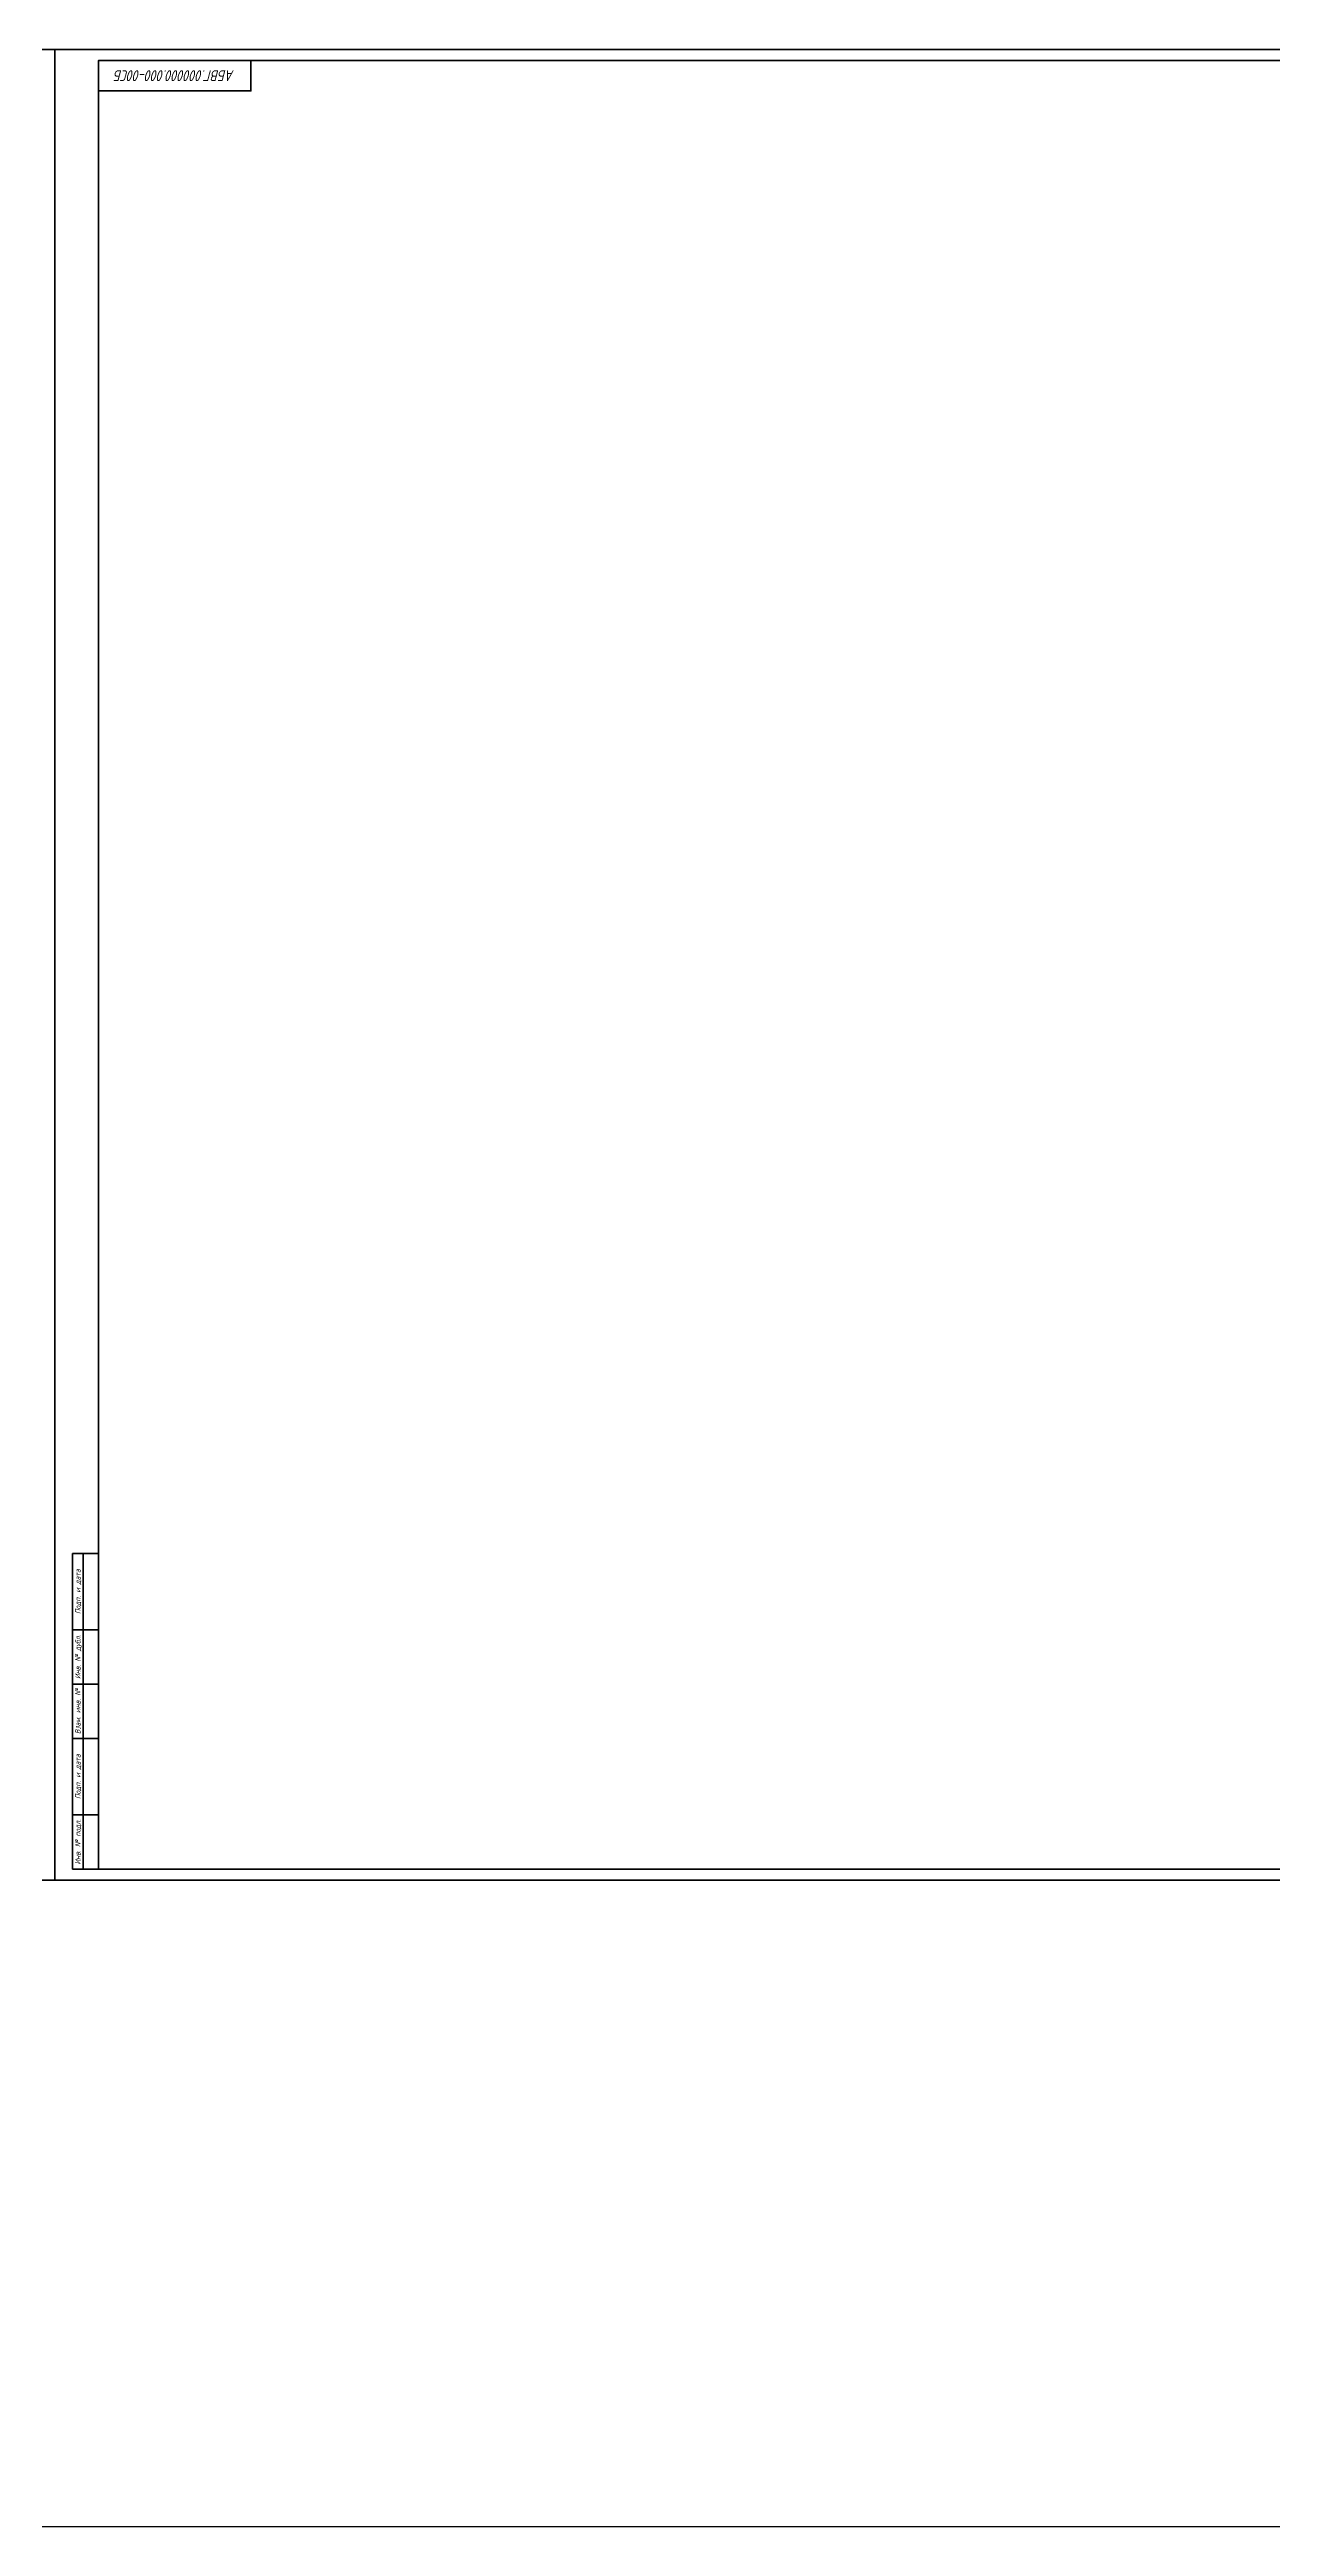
# Model space of a CAD drawing. Header units: inches. Extents: x 0 to 5320, y -3514 to 0.
# Drawn here: x 4128 to 4690, y -3514 to -2376 of the extents above; entities that cross this region are included whole.
import ezdxf

# ---------------------------------------------------------------- set-up
doc = ezdxf.new("R2010")
doc.units = ezdxf.units.IN
doc.header["$MEASUREMENT"] = 0
doc.layers.get('Defpoints').update_dxf_attribs({"color": 30})
doc.styles.add('GOST_A_05.0', font='GOST_A.TTF', dxfattribs={"height": 5})
doc.styles.add('GOST_B_02.5', font='GOST_A.TTF', dxfattribs={"height": 2.5})

msp = doc.modelspace()

# ---------------------------------------------------------------- linework, layer by layer
at = {"lineweight": 50}
for p, q in [((4139, -3212), (4139, -3067)), ((4139, -3067), (4139, -3152)), ((4139, -3067), (4151, -3067)), ((4144, -3067), (4144, -3212)), ((4139, -3102), (4151, -3102)), ((4139, -3127), (4151, -3127)), ((4139, -3152), (4151, -3152)), ((4139, -3187), (4151, -3187)), ((4139, -3212), (4151, -3212))]:
    msp.add_line(p, q, dxfattribs=at)
msp.add_line((0, -3514), (5320, -3514))
for points in [[(5315, -3212), (4151, -3212), (4151, -2381), (5315, -2381)], [(4151, -2381), (4221, -2381), (4221, -2395), (4151, -2395)]]:
    msp.add_lwpolyline(points, close=True, dxfattribs=at)
at = {"layer": 'Defpoints', "lineweight": 50}
for points in [[(2942, -3217), (4131, -3217), (4131, -2376), (2942, -2376)], [(4131, -3217), (5320, -3217), (5320, -2376), (4131, -2376)]]:
    msp.add_lwpolyline(points, close=True, dxfattribs=at)

# ---------------------------------------------------------------- texts
at = {"color": 1, "lineweight": 13, "insert": (4186, -2388), "char_height": 5, "width": 70, "attachment_point": 5, "rotation": 180, "style": 'GOST_A_05.0'}
msp.add_mtext('{\\fGOST type A|b0|i1|c204|p34;АБВГ.000000.000-00СБ}', dxfattribs=at)
at = {"lineweight": 13, "char_height": 2.5, "attachment_point": 2, "rotation": 90, "style": 'GOST_B_02.5'}
for s, insert, width in [('{\\fGOST type A|b0|i1|c204|p34;Подп. и дата}', (4140.25, -3084.5), 35), ('{\\fGOST type A|b0|i1|c204|p34;Инв. № дубл.}', (4140.25, -3114.5), 25), ('{\\fGOST type A|b0|i1|c204|p34;Взам. инв. №}', (4140.25, -3139.5), 25), ('{\\fGOST type A|b0|i1|c204|p34;Подп. и дата}', (4140.25, -3169.5), 35), ('{\\fGOST type A|b0|i1|c204|p34;Инв. № подл.}', (4140.25, -3199.5), 25)]:
    msp.add_mtext(s, dxfattribs=dict(at, insert=insert, width=width))

doc.saveas('drawing.dxf')
